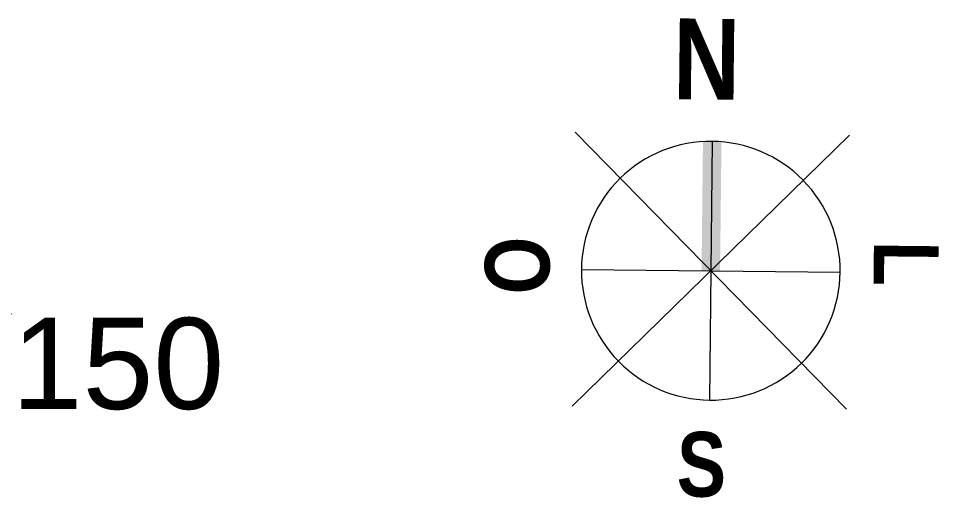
# Model space of a CAD drawing. Header units: metres. Extents: x 929 to 1666, y 1128 to 1372.
# Drawn here: x 1420.097 to 1423.124, y 1128.798 to 1130.375 of the extents above; entities that cross this region are included whole.
import ezdxf

# ---------------------------------------------------------------- set-up
doc = ezdxf.new("R2010")
doc.units = ezdxf.units.M
doc.layers.add('KIRYA - SÍMBOLO', color=7, linetype='Continuous', lineweight=5)
doc.layers.add('KIRYA - TEXTO', color=7, linetype='Continuous')
doc.styles.add('EA_80_1-150', font='swissl.ttf', dxfattribs={"height": 0.3})
doc.styles.add('TECHNIC_BOLD', font='techb___.ttf')

msp = doc.modelspace()

# ---------------------------------------------------------------- linework, layer by layer
at = {"layer": 'KIRYA - SÍMBOLO'}
for p, q in [((1421.9188, 1129.0986), (1422.8307, 1129.9909)), ((1421.9281, 1130.0007), (1422.8204, 1129.0888)), ((1422.3791, 1129.9695), (1422.3699, 1129.1195)), ((1421.9489, 1129.5491), (1422.8001, 1129.5399))]:
    msp.add_line(p, q, dxfattribs=at)
at = {"layer": 'KIRYA - SÍMBOLO', "color": 32}
for centre, start, end in [((1422.3739, 1129.5445), 89.3072, 134.3277), ((1422.3739, 1129.5445), 44.3795, 89.3063), ((1422.375, 1129.5445), 224.3795, 269.3063)]:
    msp.add_arc(centre, 0.4256, start, end, dxfattribs=at)
at = {"layer": 'KIRYA - SÍMBOLO', "color": 12}
for start, end in [(134.4312, 179.4526), (179.452, 224.3795)]:
    msp.add_arc((1422.3745, 1129.545), 0.4256, start, end, dxfattribs=at)
at = {"layer": 'KIRYA - SÍMBOLO', "color": 152}
for centre, start, end in [((1422.3745, 1129.544), 359.4536, 44.3795), ((1422.3745, 1129.544), 314.4312, 359.4526), ((1422.375, 1129.5445), 269.3536, 314.3277)]:
    msp.add_arc(centre, 0.4256, start, end, dxfattribs=at)
at = {"layer": 'KIRYA - SÍMBOLO'}
msp.add_solid([(1422.3441, 1129.5453), (1422.3487, 1129.9699), (1422.4049, 1129.5446), (1422.4095, 1129.9692)], dxfattribs=at)

# ---------------------------------------------------------------- texts
at = {"layer": 'KIRYA - SÍMBOLO', "color": 32, "true_color": 0xcd6928, "style": 'TECHNIC_BOLD'}
msp.add_text('N', height=0.266, rotation=359.3795, dxfattribs=at).set_placement((1422.2495, 1130.1089))
at = {"layer": 'KIRYA - SÍMBOLO', "style": 'TECHNIC_BOLD'}
for s, rotation, p in [('O', 269.3795, (1421.6323, 1129.6574)), ('L', 269.3795, (1422.9111, 1129.6436)), ('S', 359.3795, (1422.2616, 1128.8023))]:
    msp.add_text(s, height=0.2128, rotation=rotation, dxfattribs=at).set_placement(p)
at = {"layer": 'KIRYA - TEXTO', "style": 'EA_80_1-150'}
msp.add_text('PRAÇA NOVA COREMAS          ESCALA:1/150', height=0.3, dxfattribs=at).set_placement((1411.808, 1129.0897))

doc.saveas('drawing.dxf')
